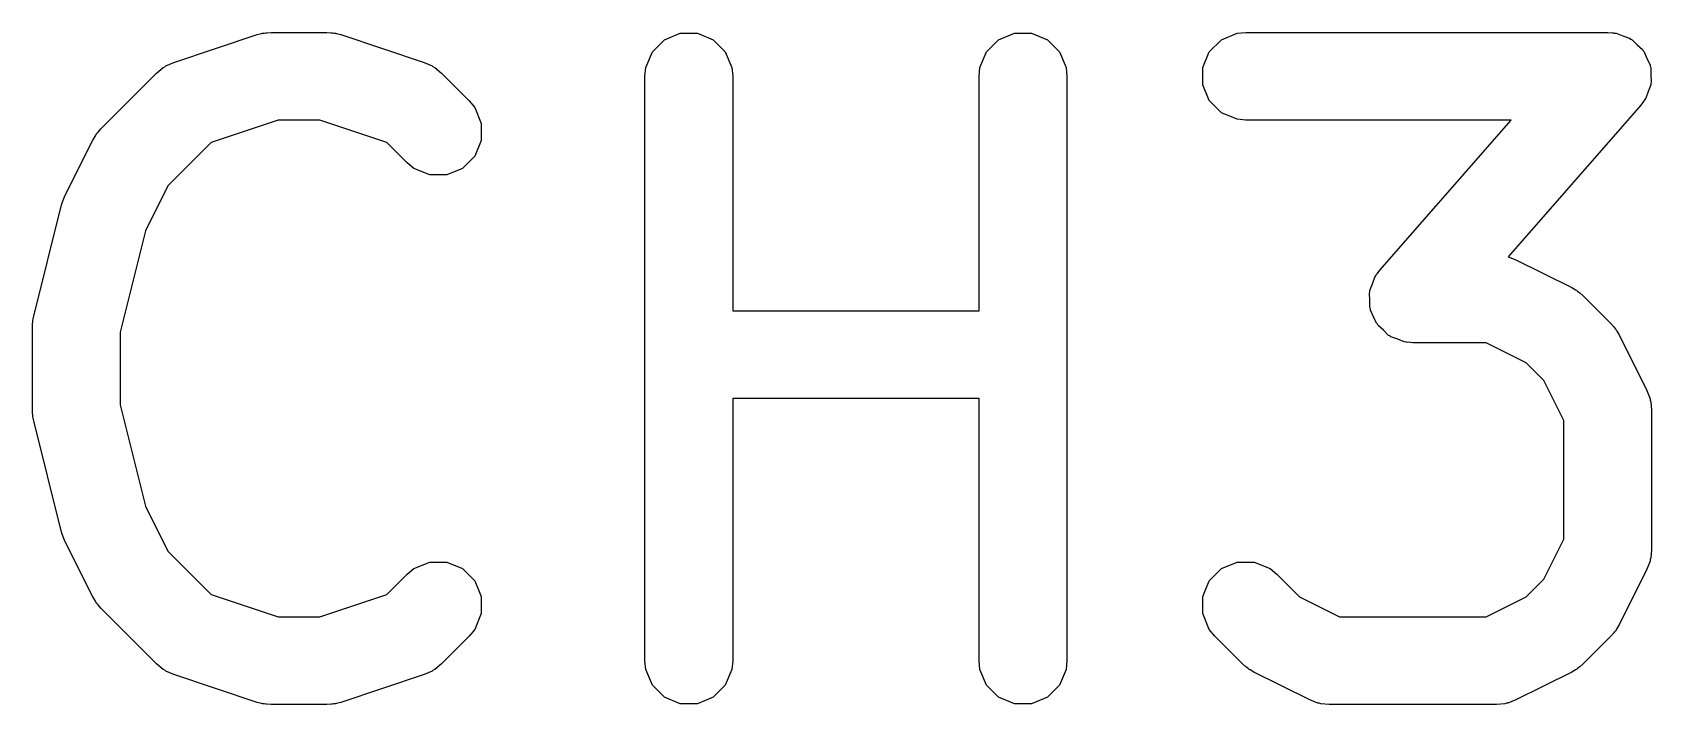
# Model space of a CAD drawing. Extents: x 99 to 216, y -134 to -70.
# Drawn here: x 159.145 to 161.915, y -74.815 to -73.665 of the extents above; entities that cross this region are included whole.
import ezdxf

# ---------------------------------------------------------------- set-up
doc = ezdxf.new("R2010")
doc.units = 0
doc.layers.add('BLACK', color=7, linetype='CONTINUOUS')

msp = doc.modelspace()

# ---------------------------------------------------------------- linework, layer by layer
at = {"layer": 'BLACK', "linetype": 'CONTINUOUS'}
for p, q in [((159.387235, -73.716287), (159.530091, -73.668668)), ((159.530091, -73.668668), (159.537346, -73.667018)), ((159.537346, -73.667018), (159.539177, -73.66626)), ((159.539177, -73.66626), (159.54183, -73.665998)), ((159.54183, -73.665998), (159.544428, -73.665408)), ((159.544428, -73.665408), (159.546402, -73.665548)), ((159.546402, -73.665548), (159.553809, -73.664819)), ((159.553809, -73.664819), (159.649047, -73.664819)), ((159.649047, -73.664819), (159.656452, -73.665548)), ((159.656452, -73.665548), (159.658427, -73.665408)), ((159.658427, -73.665408), (159.661024, -73.665998)), ((159.661024, -73.665998), (159.663679, -73.66626)), ((159.663679, -73.66626), (159.66551, -73.667018)), ((159.66551, -73.667018), (159.672764, -73.668668)), ((159.672764, -73.668668), (159.815621, -73.716287)), ((160.205735, -73.698151), (160.226427, -73.677459)), ((160.226427, -73.677459), (160.253463, -73.66626)), ((160.253463, -73.66626), (160.282727, -73.66626)), ((160.282727, -73.66626), (160.309763, -73.677459)), ((160.309763, -73.677459), (160.330455, -73.698151)), ((160.777163, -73.698151), (160.797855, -73.677459)), ((160.797855, -73.677459), (160.824891, -73.66626)), ((160.824891, -73.66626), (160.854155, -73.66626)), ((160.854155, -73.66626), (160.881191, -73.677459)), ((160.881191, -73.677459), (160.901883, -73.698151)), ((161.158116, -73.698151), (161.178808, -73.677459)), ((161.178808, -73.677459), (161.205844, -73.66626)), ((161.205844, -73.66626), (161.220476, -73.664819)), ((161.220476, -73.664819), (161.839523, -73.664819)), ((161.839523, -73.664819), (161.847261, -73.665581)), ((161.847261, -73.665581), (161.849229, -73.66545)), ((161.849229, -73.66545), (161.850584, -73.665908)), ((161.850584, -73.665908), (161.854155, -73.66626)), ((161.854155, -73.66626), (161.865412, -73.670923)), ((161.865412, -73.670923), (161.87695, -73.674825)), ((161.87695, -73.674825), (161.878854, -73.67649)), ((161.878854, -73.67649), (161.881191, -73.677459)), ((161.881191, -73.677459), (161.889801, -73.686069)), ((160.194536, -73.725187), (160.205735, -73.698151)), ((160.330455, -73.698151), (160.341654, -73.725187)), ((160.765964, -73.725187), (160.777163, -73.698151)), ((160.901883, -73.698151), (160.913082, -73.725187)), ((161.146917, -73.725187), (161.158116, -73.698151)), ((161.889801, -73.686069), (161.898974, -73.694095)), ((161.898974, -73.694095), (161.900096, -73.696364)), ((161.900096, -73.696364), (161.901883, -73.698151)), ((161.901883, -73.698151), (161.906543, -73.709401)), ((161.906543, -73.709401), (161.911946, -73.720327)), ((159.262681, -73.829643), (159.357919, -73.734405)), ((159.357919, -73.734405), (159.369284, -73.725077)), ((159.369284, -73.725077), (159.371774, -73.724045)), ((159.371774, -73.724045), (159.373809, -73.722281)), ((159.373809, -73.722281), (159.387235, -73.716287)), ((159.815621, -73.716287), (159.829046, -73.722281)), ((159.829046, -73.722281), (159.831081, -73.724046)), ((159.831081, -73.724046), (159.833572, -73.725078)), ((159.833572, -73.725078), (159.844937, -73.734405)), ((159.844937, -73.734405), (159.892556, -73.782024)), ((160.193095, -73.739819), (160.194536, -73.725187)), ((160.341654, -73.725187), (160.343095, -73.739819)), ((160.764523, -73.739819), (160.765964, -73.725187)), ((160.913082, -73.725187), (160.914523, -73.739819)), ((161.146917, -73.754451), (161.146917, -73.725187)), ((161.911946, -73.720327), (161.912114, -73.72285)), ((161.912114, -73.72285), (161.913082, -73.725187)), ((161.913082, -73.725187), (161.913082, -73.737371)), ((161.913082, -73.737371), (161.913892, -73.749525)), ((160.193095, -74.739819), (160.193095, -73.739819)), ((160.343095, -73.739819), (160.343095, -74.141009)), ((160.764523, -74.141009), (160.764523, -73.739819)), ((160.914523, -73.739819), (160.914523, -74.739819)), ((161.158116, -73.781487), (161.146917, -73.754451)), ((161.908418, -73.765708), (161.904517, -73.777246)), ((161.913082, -73.754451), (161.908418, -73.765708)), ((161.913892, -73.749525), (161.913082, -73.75192)), ((161.913082, -73.75192), (161.913082, -73.754451)), ((159.892556, -73.782024), (159.901883, -73.793389)), ((159.901883, -73.793389), (159.913082, -73.820425)), ((161.178808, -73.802179), (161.158116, -73.781487)), ((161.895966, -73.789207), (161.66907, -74.048516)), ((161.900487, -73.782882), (161.895966, -73.789207)), ((161.901883, -73.781487), (161.900487, -73.782882)), ((161.902431, -73.780163), (161.901883, -73.781487)), ((161.904517, -73.777246), (161.902431, -73.780163)), ((159.565979, -73.814819), (159.451466, -73.85299)), ((159.636877, -73.814819), (159.565979, -73.814819)), ((159.75139, -73.85299), (159.636877, -73.814819)), ((159.913082, -73.820425), (159.913082, -73.849688)), ((161.205844, -73.813378), (161.178808, -73.802179)), ((161.220476, -73.814819), (161.205844, -73.813378)), ((161.674241, -73.814819), (161.220476, -73.814819)), ((161.449747, -74.071383), (161.674241, -73.814819)), ((159.201013, -73.944373), (159.248632, -73.849135)), ((159.248632, -73.849135), (159.252596, -73.842835)), ((159.252596, -73.842835), (159.253354, -73.841008)), ((159.253354, -73.841008), (159.255042, -73.838951)), ((159.255042, -73.838951), (159.256464, -73.836692)), ((159.256464, -73.836692), (159.257962, -73.835392)), ((159.257962, -73.835392), (159.262681, -73.829643)), ((159.913082, -73.849688), (159.901883, -73.876724)), ((159.451466, -73.85299), (159.377353, -73.927103)), ((159.78649, -73.88809), (159.75139, -73.85299)), ((159.901883, -73.876724), (159.88119, -73.897417)), ((159.797855, -73.897417), (159.78649, -73.88809)), ((159.824891, -73.908616), (159.797855, -73.897417)), ((159.88119, -73.897417), (159.854154, -73.908616)), ((159.377353, -73.927103), (159.338859, -74.00409)), ((159.854154, -73.908616), (159.824891, -73.908616)), ((159.147715, -74.1502), (159.195334, -73.959724)), ((159.195334, -73.959724), (159.195719, -73.958644)), ((159.195719, -73.958644), (159.195758, -73.958105)), ((159.195758, -73.958105), (159.198085, -73.952023)), ((159.198085, -73.952023), (159.200281, -73.945878)), ((159.200281, -73.945878), (159.200603, -73.945442)), ((159.200603, -73.945442), (159.201013, -73.944373)), ((159.338859, -74.00409), (159.295476, -74.177624)), ((161.445225, -74.077707), (161.449747, -74.071383)), ((161.66907, -74.048516), (161.682588, -74.053689)), ((161.682588, -74.053689), (161.777826, -74.101308)), ((161.432631, -74.106139), (161.437294, -74.094881)), ((161.437294, -74.094881), (161.441196, -74.083344)), ((161.441196, -74.083344), (161.443281, -74.080426)), ((161.443281, -74.080426), (161.44383, -74.079103)), ((161.44383, -74.079103), (161.445225, -74.077707)), ((161.431821, -74.111065), (161.432631, -74.108669)), ((161.432631, -74.123218), (161.431821, -74.111065)), ((161.432631, -74.108669), (161.432631, -74.106139)), ((161.432631, -74.135403), (161.432631, -74.123218)), ((161.777826, -74.101308), (161.784125, -74.105272)), ((161.784125, -74.105272), (161.785953, -74.10603)), ((161.785953, -74.10603), (161.788009, -74.107718)), ((161.788009, -74.107718), (161.790269, -74.10914)), ((161.790269, -74.10914), (161.791568, -74.110638)), ((161.791568, -74.110638), (161.797318, -74.115357)), ((161.797318, -74.115357), (161.844937, -74.162976)), ((159.146374, -74.15927), (159.146917, -74.153758)), ((159.146917, -74.153758), (159.147339, -74.152736)), ((159.147339, -74.152736), (159.147715, -74.1502)), ((160.343095, -74.141009), (160.764523, -74.141009)), ((161.433598, -74.137739), (161.432631, -74.135403)), ((161.433767, -74.140263), (161.433598, -74.137739)), ((161.439169, -74.151188), (161.433767, -74.140263)), ((161.44383, -74.162439), (161.439169, -74.151188)), ((159.145476, -74.16839), (159.145727, -74.165836)), ((159.145476, -74.311247), (159.145476, -74.16839)), ((159.145565, -74.164744), (159.146374, -74.15927)), ((159.145727, -74.165836), (159.145565, -74.164744)), ((159.295476, -74.177624), (159.295476, -74.302013)), ((161.445616, -74.164225), (161.44383, -74.162439)), ((161.446739, -74.166495), (161.445616, -74.164225)), ((161.455911, -74.17452), (161.446739, -74.166495)), ((161.464522, -74.183131), (161.455911, -74.17452)), ((161.844937, -74.162976), (161.849655, -74.168725)), ((161.849655, -74.168725), (161.851154, -74.170025)), ((161.851154, -74.170025), (161.852575, -74.172284)), ((161.852575, -74.172284), (161.854264, -74.174341)), ((161.854264, -74.174341), (161.855021, -74.176168)), ((161.855021, -74.176168), (161.858986, -74.182468)), ((161.858986, -74.182468), (161.906605, -74.277706)), ((161.466858, -74.184099), (161.464522, -74.183131)), ((161.468763, -74.185765), (161.466858, -74.184099)), ((161.4803, -74.189666), (161.468763, -74.185765)), ((161.491558, -74.19433), (161.4803, -74.189666)), ((161.495128, -74.194681), (161.491558, -74.19433)), ((161.496484, -74.19514), (161.495128, -74.194681)), ((161.498451, -74.195008), (161.496484, -74.19514)), ((161.50619, -74.195771), (161.498451, -74.195008)), ((161.631342, -74.195771), (161.50619, -74.195771)), ((161.699858, -74.230029), (161.631342, -74.195771)), ((161.730265, -74.260436), (161.699858, -74.230029)), ((161.764523, -74.328952), (161.730265, -74.260436)), ((160.764523, -74.291009), (160.343095, -74.291009)), ((160.343095, -74.291009), (160.343095, -74.739819)), ((160.764523, -74.739819), (160.764523, -74.291009)), ((161.906605, -74.277706), (161.91186, -74.291437)), ((161.91186, -74.291437), (161.912051, -74.294126)), ((159.145727, -74.3138), (159.145476, -74.311247)), ((159.145565, -74.314893), (159.145727, -74.3138)), ((159.146374, -74.320366), (159.145565, -74.314893)), ((159.146917, -74.325879), (159.146374, -74.320366)), ((159.295476, -74.302013), (159.338859, -74.475547)), ((161.912051, -74.294126), (161.913082, -74.296615)), ((161.913082, -74.296615), (161.914523, -74.311247)), ((161.914523, -74.311247), (161.914523, -74.549342)), ((159.147339, -74.3269), (159.146917, -74.325879)), ((159.147715, -74.329437), (159.147339, -74.3269)), ((159.195334, -74.519913), (159.147715, -74.329437)), ((161.764523, -74.531637), (161.764523, -74.328952)), ((159.338859, -74.475547), (159.377353, -74.552534)), ((159.195719, -74.520992), (159.195334, -74.519913)), ((159.195758, -74.521532), (159.195719, -74.520992)), ((159.198085, -74.527613), (159.195758, -74.521532)), ((159.200281, -74.533759), (159.198085, -74.527613)), ((159.200603, -74.534194), (159.200281, -74.533759)), ((159.201013, -74.535264), (159.200603, -74.534194)), ((159.248632, -74.630502), (159.201013, -74.535264)), ((161.730264, -74.600153), (161.764523, -74.531637)), ((159.377353, -74.552534), (159.451466, -74.626648)), ((161.91186, -74.569152), (161.906605, -74.582883)), ((161.912051, -74.566462), (161.91186, -74.569152)), ((161.913082, -74.563974), (161.912051, -74.566462)), ((161.914523, -74.549342), (161.913082, -74.563974)), ((159.75139, -74.626647), (159.786489, -74.591548)), ((159.786489, -74.591548), (159.797855, -74.58222)), ((159.797855, -74.58222), (159.824891, -74.571021)), ((159.824891, -74.571021), (159.854154, -74.571021)), ((159.854154, -74.571021), (159.88119, -74.582219)), ((159.88119, -74.582219), (159.901883, -74.602912)), ((161.158116, -74.602912), (161.178809, -74.582219)), ((161.178809, -74.582219), (161.205845, -74.571021)), ((161.205845, -74.571021), (161.235108, -74.571021)), ((161.235108, -74.571021), (161.262144, -74.58222)), ((161.262144, -74.58222), (161.27351, -74.591548)), ((161.27351, -74.591548), (161.312522, -74.630561)), ((161.906605, -74.582883), (161.858986, -74.678121)), ((159.901883, -74.602912), (159.913082, -74.629948)), ((161.146917, -74.629948), (161.158116, -74.602912)), ((161.699857, -74.630561), (161.730264, -74.600153)), ((159.252595, -74.636798), (159.248632, -74.630502)), ((159.253353, -74.638628), (159.252595, -74.636798)), ((159.255042, -74.640686), (159.253353, -74.638628)), ((159.256464, -74.642945), (159.255042, -74.640686)), ((159.257962, -74.644244), (159.256464, -74.642945)), ((159.262681, -74.649994), (159.257962, -74.644244)), ((159.357919, -74.745233), (159.262681, -74.649994)), ((159.451466, -74.626648), (159.565979, -74.664819)), ((159.636877, -74.664819), (159.75139, -74.626647)), ((159.913082, -74.629948), (159.913082, -74.659211)), ((161.146917, -74.659211), (161.146917, -74.629948)), ((161.312522, -74.630561), (161.381038, -74.664819)), ((161.631342, -74.664819), (161.699857, -74.630561)), ((159.565979, -74.664819), (159.636877, -74.664819)), ((159.913082, -74.659211), (159.901884, -74.686247)), ((161.158115, -74.686247), (161.146917, -74.659211)), ((161.381038, -74.664819), (161.631342, -74.664819)), ((161.858986, -74.678121), (161.855022, -74.684417)), ((159.892556, -74.697613), (159.844938, -74.745232)), ((159.901884, -74.686247), (159.892556, -74.697613)), ((161.167442, -74.697612), (161.158115, -74.686247)), ((161.215061, -74.745232), (161.167442, -74.697612)), ((161.844937, -74.697613), (161.797319, -74.745232)), ((161.849655, -74.691863), (161.844937, -74.697613)), ((161.851154, -74.690564), (161.849655, -74.691863)), ((161.852575, -74.688305), (161.851154, -74.690564)), ((161.854265, -74.686247), (161.852575, -74.688305)), ((161.855022, -74.684417), (161.854265, -74.686247)), ((159.369284, -74.754561), (159.357919, -74.745233)), ((159.371774, -74.755592), (159.369284, -74.754561)), ((159.373809, -74.757357), (159.371774, -74.755592)), ((159.387235, -74.763351), (159.373809, -74.757357)), ((159.530091, -74.81097), (159.387235, -74.763351)), ((159.815621, -74.763351), (159.672764, -74.81097)), ((159.829046, -74.757357), (159.815621, -74.763351)), ((159.831081, -74.755591), (159.829046, -74.757357)), ((159.833572, -74.75456), (159.831081, -74.755591)), ((159.844938, -74.745232), (159.833572, -74.75456)), ((160.194536, -74.754451), (160.193095, -74.739819)), ((160.205735, -74.781487), (160.194536, -74.754451)), ((160.341654, -74.754451), (160.330455, -74.781487)), ((160.343095, -74.739819), (160.341654, -74.754451)), ((160.765964, -74.754451), (160.764523, -74.739819)), ((160.777163, -74.781487), (160.765964, -74.754451)), ((160.913082, -74.754451), (160.901883, -74.781487)), ((160.914523, -74.739819), (160.913082, -74.754451)), ((161.22081, -74.74995), (161.215061, -74.745232)), ((161.222111, -74.75145), (161.22081, -74.74995)), ((161.22437, -74.752872), (161.222111, -74.75145)), ((161.226427, -74.75456), (161.22437, -74.752872)), ((161.228254, -74.755317), (161.226427, -74.75456)), ((161.234554, -74.759282), (161.228254, -74.755317)), ((161.329792, -74.806901), (161.234554, -74.759282)), ((161.777826, -74.759282), (161.682588, -74.806901)), ((161.784125, -74.755317), (161.777826, -74.759282)), ((161.785953, -74.75456), (161.784125, -74.755317)), ((161.788009, -74.752872), (161.785953, -74.75456)), ((161.790269, -74.75145), (161.788009, -74.752872)), ((161.791569, -74.74995), (161.790269, -74.75145)), ((161.797319, -74.745232), (161.791569, -74.74995)), ((160.226427, -74.802179), (160.205735, -74.781487)), ((160.330455, -74.781487), (160.309763, -74.802179)), ((160.797855, -74.802179), (160.777163, -74.781487)), ((160.901883, -74.781487), (160.881191, -74.802179)), ((159.537346, -74.812619), (159.530091, -74.81097)), ((159.539177, -74.813378), (159.537346, -74.812619)), ((159.54183, -74.813639), (159.539177, -74.813378)), ((159.544428, -74.81423), (159.54183, -74.813639)), ((159.546402, -74.814089), (159.544428, -74.81423)), ((159.553809, -74.814819), (159.546402, -74.814089)), ((159.649047, -74.814819), (159.553809, -74.814819)), ((159.656452, -74.814089), (159.649047, -74.814819)), ((159.658427, -74.81423), (159.656452, -74.814089)), ((159.661024, -74.813639), (159.658427, -74.81423)), ((159.663679, -74.813378), (159.661024, -74.813639)), ((159.66551, -74.812619), (159.663679, -74.813378)), ((159.672764, -74.81097), (159.66551, -74.812619)), ((160.253463, -74.813378), (160.226427, -74.802179)), ((160.282727, -74.813378), (160.253463, -74.813378)), ((160.309763, -74.802179), (160.282727, -74.813378)), ((160.824891, -74.813378), (160.797855, -74.802179)), ((160.854155, -74.813378), (160.824891, -74.813378)), ((160.881191, -74.802179), (160.854155, -74.813378)), ((161.343523, -74.812156), (161.329792, -74.806901)), ((161.346212, -74.812347), (161.343523, -74.812156)), ((161.348701, -74.813378), (161.346212, -74.812347)), ((161.363333, -74.814819), (161.348701, -74.813378)), ((161.649047, -74.814819), (161.363333, -74.814819)), ((161.663679, -74.813378), (161.649047, -74.814819)), ((161.666168, -74.812346), (161.663679, -74.813378)), ((161.668856, -74.812156), (161.666168, -74.812346)), ((161.682588, -74.806901), (161.668856, -74.812156))]:
    msp.add_line(p, q, dxfattribs=at)

doc.saveas('drawing.dxf')
